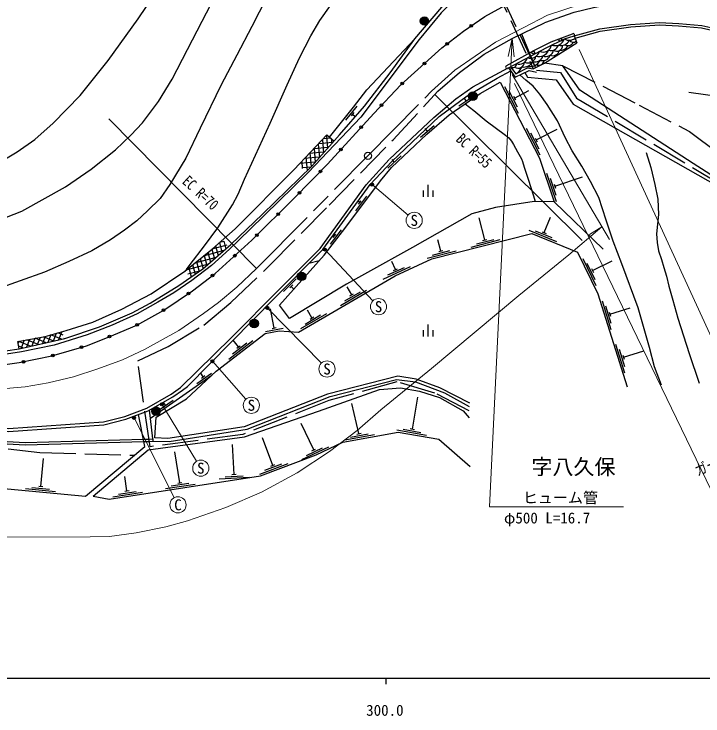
# Model space of a CAD drawing. Units: millimetres at full size, sheet at 1:1000; details may follow other scales. Extents: x 40000 to 680000, y 20000 to 380000.
# Drawn here: x 306062 to 420836, y 198715 to 315556 of the extents above; entities that cross this region are included whole.
import ezdxf
from ezdxf.enums import TextEntityAlignment as Align

# ---------------------------------------------------------------- set-up
doc = ezdxf.new("R2010")
doc.units = ezdxf.units.MM
doc.header["$LTSCALE"] = 1000
doc.linetypes.add('CHAIN', pattern=[18.5, 12, -1.5, 3.5, -1.5])
doc.linetypes.add('DASHED', pattern=[7.5, 6, -1.5])
for name, color, linetype, lineweight in [('M-BGD', 7, 'Continuous', 25), ('M-BMK', 2, 'CHAIN', 13), ('M-BMK-ROW', 30, 'DASHED', 25), ('M-BMK-SRVR', 3, 'Continuous', 25), ('M-STR-HTXT', 7, 'Continuous', 13), ('M-STR-STRC', 7, 'Continuous', 25), ('M-TTL-BAND', 7, 'Continuous', 25)]:
    doc.layers.add(name, color=color, linetype=linetype, lineweight=lineweight)
doc.layers.add('M-BMK-HTXT', color=7, linetype='Continuous')
doc.styles.add('ＭＳ ゴシック', font='')
doc.styles.get('ＭＳ ゴシック').set_extended_font_data('MS Gothic')

# ---------------------------------------------------------------- blocks, each defined once
blk = doc.blocks.new('open_arrow')
at = {"color": 0, "linetype": 'Continuous', "lineweight": -2}
blk.add_lwpolyline([(7.5, 1.25), (0, 0), (7.5, -1.25)], dxfattribs=at)

msp = doc.modelspace()

# ---------------------------------------------------------------- hatches: boundary and pattern name
at = {"layer": 'M-BGD'}
for points in [[(375125, 314398, -0.41421), (374425, 313698, -0.41421), (373725, 314398, -1)], [(383196, 301882, -0.41421), (382496, 301182, -0.41421), (381796, 301882, -1)], [(354653, 271884, -0.41421), (353953, 271184, -0.41421), (353253, 271884, -1)], [(346762, 264044, -0.41421), (346062, 263344, -0.41421), (345362, 264044, -1)], [(330418, 249448, -0.41421), (329718, 248748, -0.41421), (329018, 249448, -1)]]:
    msp.add_hatch(color=256, dxfattribs=at).paths.add_polyline_path(points)
at = {"layer": 'M-STR-STRC'}
for points in [[(365729, 286905, -1), (365692, 287403, -0.41421), (365960, 287173, -0.41421)], [(357828, 276107, -1), (357848, 276606, -0.41421), (358088, 276346, -0.41421)], [(348261, 266367, -1), (348271, 266867, -0.41421), (348516, 266612, -0.41421)], [(339105, 257516, -1), (339140, 258014, -1)], [(330638, 250355, -1), (330760, 250840, -0.41421), (330941, 250536, -0.41421)], [(325976, 248095, -1), (326136, 248569, -1)]]:
    msp.add_hatch(color=256, dxfattribs=at).paths.add_polyline_path(points)

# ---------------------------------------------------------------- linework, layer by layer
at = {"layer": 'M-BGD', "linetype": 'DASHED'}
for p, q in [((392922, 306649), (385959, 321420)), ((385649, 321294), (392534, 306461)), ((424436, 301636), (417539, 302661)), ((327616, 244786), (328533, 244813)), ((327695, 244388), (328590, 244414))]:
    msp.add_line(p, q, dxfattribs=at)
at = {"layer": 'M-BGD'}
for p, q in [((391864, 306136), (393098, 305887)), ((387771, 303518), (390066, 299075)), ((388497, 302767), (389873, 300101)), ((389452, 301572), (391845, 302808)), ((380175, 300249), (382642, 301956)), ((381409, 301103), (381054, 301609)), ((389291, 301883), (389612, 301261)), ((363145, 300233), (361266, 297894)), ((362659, 299148), (362221, 298603)), ((362440, 298875), (362919, 298491)), ((373796, 295067), (376071, 297022)), ((374934, 296044), (374543, 296500)), ((391369, 296552), (393663, 292109)), ((392094, 295801), (393471, 293136)), ((393049, 294606), (396519, 296398)), ((357431, 294635), (357621, 292460)), ((358824, 294896), (357575, 294786)), ((358120, 295360), (358306, 293238)), ((358921, 294811), (358991, 294017)), ((392888, 294917), (393209, 294295)), ((358407, 293354), (356014, 293144)), ((356742, 293909), (356937, 291681)), ((359125, 294169), (356795, 293965)), ((357690, 292538), (355233, 292323)), ((355363, 292459), (355566, 290139)), ((356052, 293184), (356252, 290902)), ((353984, 291009), (354085, 289858)), ((356973, 291722), (354453, 291502)), ((354673, 291734), (354872, 289464)), ((368355, 289876), (370539, 291933)), ((369447, 290904), (369035, 291341)), ((356256, 290907), (353672, 290681)), ((355515, 290089), (353990, 289956)), ((394766, 289078), (396364, 284340)), ((395370, 288226), (396328, 285383)), ((396133, 286901), (400777, 288467)), ((375061, 285114), (375061, 287107)), ((396022, 287232), (396245, 286569)), ((363021, 282810), (364814, 285215)), ((374261, 285114), (374261, 286160)), ((375861, 285114), (375861, 286160)), ((363677, 284192), (363382, 284412)), ((363468, 283911), (363886, 284473)), ((384469, 277963), (383531, 281643)), ((394363, 279182), (395412, 281733)), ((358770, 277248), (360620, 279609)), ((391822, 279577), (396447, 277676)), ((392861, 279475), (395636, 278334)), ((394039, 279315), (394686, 279049)), ((359243, 278338), (359674, 278889)), ((359459, 278614), (359255, 278773)), ((341540, 277089), (339003, 276409)), ((339641, 276957), (340073, 275345)), ((340271, 277504), (340703, 275891)), ((340994, 277719), (340306, 277534)), ((340988, 277725), (341333, 276437)), ((377149, 276097), (376669, 277980)), ((382195, 276764), (387040, 277999)), ((383090, 277302), (385997, 278042)), ((384130, 277876), (384808, 278049)), ((341032, 276176), (337560, 275246)), ((338372, 275900), (338813, 274252)), ((339010, 276414), (339443, 274798)), ((374875, 274898), (379720, 276133)), ((375770, 275436), (378677, 276177)), ((376810, 276011), (377488, 276184)), ((339736, 275052), (336117, 274083)), ((337094, 274871), (337553, 273159)), ((337733, 275385), (338183, 273706)), ((400798, 274837), (403010, 270353)), ((338440, 273929), (334673, 272919)), ((335817, 273841), (336243, 272253)), ((336456, 274356), (336898, 272706)), ((356875, 274477), (355159, 274013)), ((367574, 271435), (372124, 273509)), ((369600, 273018), (368978, 274383)), ((401510, 274073), (402837, 271383)), ((402442, 272861), (405713, 274474)), ((334540, 272812), (334569, 272706)), ((336977, 272760), (335042, 272242)), ((335179, 273327), (335588, 271801)), ((368360, 272123), (371089, 273367)), ((369282, 272873), (369919, 273163)), ((402287, 273174), (402597, 272547)), ((353079, 271489), (350967, 269359)), ((352483, 270462), (351990, 269965)), ((352236, 270213), (352669, 269784)), ((362314, 268826), (361558, 270122)), ((360457, 267048), (364776, 269568)), ((361170, 267811), (363761, 269323)), ((362012, 268650), (362617, 269003)), ((404023, 267827), (405513, 263054)), ((349384, 263288), (348791, 266492)), ((404607, 266961), (405501, 264098)), ((405341, 265619), (408709, 266671)), ((353834, 263184), (358153, 265703)), ((354547, 263947), (357138, 265459)), ((355691, 264962), (354935, 266257)), ((405236, 265953), (405445, 265285)), ((355389, 264785), (355994, 265138)), ((347965, 262716), (350914, 263270)), ((349040, 263223), (349728, 263352)), ((374261, 261883), (374261, 262928)), ((375061, 261883), (375061, 263876)), ((375861, 261883), (375861, 262928)), ((310398, 261731), (309904, 260508)), ((311274, 261896), (310793, 260707)), ((312686, 261130), (310946, 261833)), ((312184, 262147), (311683, 260906)), ((313975, 261418), (312176, 262145)), ((313095, 262399), (312572, 261104)), ((314231, 262124), (313365, 262474)), ((314005, 262651), (313461, 261303)), ((306899, 261078), (306767, 260752)), ((308820, 260266), (306837, 261067)), ((307774, 261242), (307236, 259912)), ((308649, 261405), (308126, 260111)), ((310109, 260554), (308206, 261322)), ((309523, 261568), (309015, 260309)), ((311397, 260842), (309576, 261578)), ((314401, 261627), (314350, 261502)), ((341870, 258134), (345827, 261190)), ((342478, 258982), (344852, 260816)), ((343481, 260137), (342592, 261289)), ((406270, 260628), (407760, 255856)), ((307531, 259978), (306845, 260255)), ((343204, 259923), (343758, 260351)), ((406854, 259763), (407748, 256899)), ((407588, 258421), (410984, 259481)), ((407483, 258755), (407692, 258087)), ((328802, 248285), (339021, 255440)), ((336522, 254057), (338979, 255777)), ((337579, 255163), (337155, 255767)), ((337292, 254962), (337865, 255363)), ((330098, 249558), (332555, 251279)), ((372421, 246480), (373343, 251769)), ((331326, 250419), (330982, 250910)), ((363531, 245709), (362313, 250741)), ((329168, 244831), (328657, 249654)), ((355987, 243000), (353896, 247410)), ((372076, 246540), (372766, 246420)), ((361178, 244672), (366098, 245565)), ((362109, 245146), (365060, 245682)), ((363187, 245647), (363875, 245771)), ((369855, 246319), (374780, 245459)), ((370891, 246442), (373847, 245927)), ((328533, 244813), (329168, 244831)), ((328590, 244414), (329211, 244432)), ((329168, 244831), (329211, 244432)), ((349157, 240427), (347436, 244991)), ((342720, 238924), (342446, 243900)), ((353985, 241387), (358503, 243529)), ((354760, 242086), (357471, 243372)), ((355670, 242850), (356303, 243150)), ((333676, 237530), (332877, 242698)), ((310525, 236919), (310958, 241553)), ((347030, 238984), (351708, 240748)), ((347860, 239617), (350667, 240676)), ((348830, 240304), (349485, 240551)), ((324882, 236171), (324509, 238585)), ((340256, 238188), (345249, 238462)), ((341238, 238542), (344234, 238707)), ((342370, 238905), (343069, 238943)), ((331297, 236556), (336238, 237319)), ((332239, 237005), (335204, 237463)), ((333330, 237477), (334022, 237584)), ((307980, 236554), (312959, 236090)), ((309004, 236760), (311991, 236481)), ((310177, 236952), (310874, 236887)), ((323445, 235646), (326410, 236104)), ((324536, 236118), (325228, 236225)), ((322503, 235196), (327444, 235960))]:
    msp.add_line(p, q, dxfattribs=at)
for points in [[(299632, 279763), (307386, 282748), (314634, 286818), (318936, 289721), (322963, 292925), (325511, 295390), (327444, 297430), (330129, 301018), (332403, 304688), (334951, 309672), (337417, 314355), (340245, 319879), (342382, 324398), (344468, 329066), (346331, 333448), (348386, 337693)], [(303201, 290627), (306592, 292602), (309512, 294668), (312589, 297384), (317107, 302000), (321734, 307815), (326730, 314738), (329403, 318757), (332324, 324091), (334638, 328940), (337086, 335092), (338369, 337912)], [(361154, 337912), (358277, 332763), (356715, 330490), (354626, 327726), (351858, 324147), (350474, 322149), (349398, 320612), (348124, 318329), (345685, 313458), (343203, 308737), (340567, 303753), (337049, 296559), (334677, 291575), (332041, 287183), (330385, 284860), (328320, 282774), (326497, 281127), (324454, 279590), (322126, 277944), (319007, 276121), (315207, 274387), (311121, 272608), (307085, 271128), (303329, 269811)], [(420681, 323217), (413638, 324707), (408965, 325053), (391930, 323430), (386158, 321500), (380766, 319322), (377201, 315733), (373550, 311316), (363820, 298376), (355082, 289191), (345321, 279696), (341957, 276439), (338971, 273708), (335673, 271206), (332700, 269156), (330046, 267580), (326557, 265667), (322422, 263768), (318234, 262146), (312768, 260426), (307324, 259307), (303304, 258699)], [(304628, 259483), (306910, 259839), (314507, 261537), (320277, 263501), (325762, 265813), (328752, 267402), (333518, 270373), (337542, 273150), (342177, 277169), (347447, 282242), (355666, 290236), (360259, 295458), (364454, 300241), (368720, 305767), (372833, 311453), (377326, 316683), (380651, 319799), (385467, 321744)], [(298224, 256647), (302528, 256947), (306918, 257526), (312366, 258665), (318116, 260331), (321656, 261732), (326535, 263791), (330995, 266279), (335773, 269478), (339559, 272347), (345692, 277899), (352748, 284880), (358290, 290583), (365994, 298990), (370523, 303794), (377351, 309932), (380960, 312722), (384520, 315173), (388462, 317315), (390974, 318427)], [(334815, 273033), (335420, 273889), (337791, 276981), (340023, 279983), (342448, 283786), (343385, 285597), (344478, 288048), (346267, 292089), (348742, 297402), (351589, 303756), (353643, 308248), (355527, 311925), (357009, 314462), (358792, 316981)], [(399397, 311921), (403636, 313084), (408759, 313841), (413588, 314160), (416793, 314007), (420645, 313647), (424130, 312870), (428774, 311651), (431251, 310839)], [(399535, 311547), (403719, 312692), (408802, 313442), (413592, 313759), (416765, 313608), (420583, 313251), (424036, 312481), (428661, 311268), (431127, 310459)], [(388071, 306911), (392657, 309487), (395545, 310905), (399117, 312287)], [(358618, 295077), (362595, 300027), (364829, 302919), (372833, 311453)], [(388445, 306604), (394797, 310004), (397765, 311426), (399397, 311921), (399832, 310741)], [(392534, 306461), (394439, 307385), (399832, 310741)], [(483134, 232389), (470694, 236910), (459394, 241993), (449596, 246146), (446606, 249092), (446946, 251462), (445870, 258108), (436302, 271206), (428278, 282077), (424333, 287382), (419222, 290650), (400347, 302876), (397495, 306961), (394439, 307385)], [(368591, 291373), (376000, 298320), (379689, 301426), (382486, 303414), (388410, 306585)], [(388445, 306604), (389565, 305021), (391864, 306136)], [(388782, 306784), (389676, 305616), (391603, 306626), (392534, 306461)], [(369008, 290996), (376892, 298509), (381528, 301962), (386534, 304907), (388809, 306090)], [(413916, 253792), (412739, 256825), (411914, 260025), (410063, 266638), (407338, 273961), (405886, 277771), (404685, 281247), (403503, 285000), (402093, 287705), (400668, 290206), (399032, 292813), (397887, 295006), (396590, 297769), (394884, 300475), (393654, 302200), (392525, 303567), (391299, 304567), (390357, 305406)], [(391175, 305802), (391604, 305068), (396394, 304587), (399216, 300579), (423285, 286911), (444833, 257866), (445901, 251116), (445510, 248636), (449386, 245267), (465997, 237884), (482103, 231755)], [(404209, 276426), (396056, 284314), (392734, 284350), (386280, 283335), (382356, 282284), (372439, 276690), (361433, 270583), (351970, 264880), (350271, 267108), (357714, 275413), (361189, 279849), (367127, 287818), (368955, 290029), (374827, 295558), (378574, 298776), (383712, 302332), (387069, 304224), (393619, 291541), (396056, 284314)], [(381211, 300601), (382648, 299479), (384723, 297807), (387933, 295377), (388491, 294925), (388929, 294386), (389255, 293821), (389935, 292621), (390615, 291433), (390756, 291010), (391061, 290070), (391773, 287895), (392094, 286838), (392627, 285307), (392871, 284348)], [(306910, 259839), (306721, 261045), (311259, 261892), (314744, 262855), (319179, 264252), (324032, 266454), (328928, 268955), (334497, 272777), (339107, 276492), (342894, 279784), (352741, 289701), (358201, 295444), (359354, 294430)], [(411392, 292535), (412152, 290030), (412841, 287180), (413304, 284717), (413427, 282185), (413088, 278962), (413201, 277518), (413448, 276133), (413930, 274696), (414342, 273366), (414753, 271909), (415154, 270256), (415801, 267909), (416664, 264922), (418545, 259075), (420221, 254099)], [(357077, 276508), (364732, 287105), (368556, 291334)], [(357497, 276370), (365418, 287193), (369008, 290996)], [(381976, 250773), (376978, 253348), (373073, 254775), (370025, 255273), (358268, 252268), (344399, 246853), (331712, 244885), (329535, 245014), (329740, 248479), (334778, 251491), (339739, 256109), (347875, 262393), (350217, 262834), (353436, 262604), (369548, 272005), (375647, 274786), (392340, 279040), (399930, 275920), (403341, 269005), (408180, 253503)], [(333823, 253365), (342218, 261660), (350269, 269749), (357077, 276508)], [(334106, 252953), (334967, 253544), (349519, 268326), (357497, 276370)], [(198946, 258351), (209952, 255838), (217811, 254350), (227841, 252605), (234670, 251670), (241007, 251016), (247849, 250416), (256407, 250027), (266645, 249777), (284152, 247265), (305146, 246048), (321028, 247172), (324694, 248099), (328426, 249521), (332492, 251845), (334106, 252953)], [(199038, 258688), (210051, 256328), (217901, 254842), (227918, 253099), (234730, 252166), (241054, 251514), (247882, 250915), (256424, 250527), (266687, 250276), (284202, 247763), (305143, 246549), (320948, 247668), (324543, 248577), (328211, 249975), (332226, 252269), (333823, 253365)], [(329211, 244432), (331887, 244390), (344929, 246474), (358734, 251868), (369805, 254712), (372941, 254335), (377771, 252497), (381905, 250247)], [(319253, 235321), (328408, 243035), (344484, 245153), (356761, 249434), (366944, 253050), (370445, 253329), (373634, 252798), (376936, 251701), (380906, 249514), (381911, 248345)], [(239806, 251140), (253325, 245833), (261990, 241546), (278278, 240342), (295502, 237418), (317985, 235319), (327855, 243572), (326808, 248905)], [(275631, 247303), (285924, 245067), (307895, 243821), (327695, 244388)], [(275716, 247694), (285978, 245464), (307900, 244221), (327625, 244786)], [(319253, 235321), (321933, 234805), (347124, 238698), (356372, 242187), (360842, 244307), (370059, 245978), (376844, 244795), (382074, 240235)]]:
    msp.add_lwpolyline(points, dxfattribs=at)
at = {"layer": 'M-BGD', "linetype": 'DASHED'}
for points in [[(397495, 306961), (410199, 300412), (418608, 295988), (425241, 291054), (427986, 287947), (424333, 287382)], [(290203, 244824), (310348, 242572), (326096, 242102)]]:
    msp.add_lwpolyline(points, dxfattribs=at)
at = {"layer": 'M-BGD'}
for centre, radius in [((374425, 314398), 700), ((382242, 313604), 225), ((378235, 310616), 225), ((397076, 311256), 225), ((392540, 309163), 225), ((374464, 307336), 225), ((370746, 303994), 225), ((382496, 301882), 700), ((367298, 300373), 225), ((363901, 296705), 225), ((360523, 293019), 225), ((357109, 289367), 225), ((353624, 285781), 225), ((350087, 282247), 225), ((346533, 278730), 225), ((342862, 275337), 225), ((339125, 272018), 225), ((353953, 271884), 700), ((335113, 269036), 225), ((330956, 266257), 225), ((346062, 264044), 700), ((326590, 263821), 225), ((321986, 261871), 225), ((317314, 260099), 225), ((312512, 258707), 225), ((307620, 257673), 225), ((329718, 249448), 700)]:
    msp.add_circle(centre, radius, dxfattribs=at)
for centre, radius, start, end in [((399199, 312077), 225, 291.1536, 111.1536), ((396188, 311952), 1662, 249.68875, 341.5329), ((397205, 311833), 1512, 252.63807, 334.5764), ((398570, 312644), 1461, 236.52056, 311.29924), ((398366, 311235), 944, 235.56507, 336.79562), ((399233, 311710), 846, 218.45034, 305.76294), ((394229, 310641), 1404, 244.38886, 349.86778), ((395532, 310755), 1275, 250.85576, 343.33135), ((396486, 310331), 963, 234.79541, 0.53931), ((396997, 311039), 1560, 267.80231, 331.38679), ((391683, 308769), 1356, 245.87976, 349.88803), ((392022, 309882), 1679, 253.91851, 342.39206), ((392949, 308840), 1244, 248.5645, 348.43044), ((393508, 310188), 1728, 253.52106, 338.36337), ((394104, 309158), 1368, 252.92757, 340.27969), ((394684, 309742), 1262, 245.81876, 350.97481), ((395807, 309792), 1172, 249.18398, 344.56499), ((389177, 307243), 612, 231.86736, 7.32869), ((390004, 307677), 1135, 240.3468, 352.63529), ((390286, 308513), 1293, 247.16084, 349.14973), ((391028, 308350), 1611, 257.94082, 335.53183), ((391970, 308745), 1949, 258.39829, 332.68573), ((393532, 307876), 841, 238.92303, 355.99315), ((388181, 306714), 225, 119.32769, 299.32769), ((388149, 307979), 2814, 302.87462, 334.65648)]:
    msp.add_arc(centre, radius, start, end, dxfattribs=at)
at = {"layer": 'M-BMK'}
msp.add_lwpolyline([(301090, 252932), (307908, 253523), (311740, 254186), (315973, 255158), (320011, 256476), (324116, 257986), (327772, 259715), (333519, 262877), (337631, 265693), (340137, 267550), (343181, 270069), (346448, 273174), (365030, 291969), (375637, 302691), (379482, 306234), (386274, 310890), (390897, 313241), (394958, 315348), (400541, 317191), (406344, 318491), (411959, 319035), (415941, 319012), (420279, 318594), (425547, 317703)], dxfattribs=at)
at = {"layer": 'M-BMK-ROW'}
for points in [[(381866, 249487), (376189, 252471), (369857, 254334), (358509, 251227), (344164, 245576), (328718, 243528), (326663, 257844), (331731, 260235), (337671, 263789), (342206, 267516), (348644, 273682), (358539, 283726), (369199, 294628), (376681, 302691), (380291, 305852), (384399, 308851), (389028, 311478), (394491, 314140), (399358, 315841), (402574, 316665), (406846, 317488), (411669, 318002), (417759, 317961), (422918, 317359)], [(390605, 312246), (393110, 306195), (397116, 305844), (399771, 301562), (423868, 287164), (445417, 257834), (446341, 251283), (445883, 248793), (449623, 245640), (474761, 234924), (482652, 232093)]]:
    msp.add_lwpolyline(points, dxfattribs=at)
at = {"layer": 'M-BMK-SRVR'}
msp.add_circle((365030, 291969), 600, dxfattribs=at)
at = {"layer": 'M-STR-HTXT'}
for p, q in [((432513, 239312), (400226, 309671)), ((405268, 278032), (389029, 305514)), ((422971, 234697), (389465, 303971)), ((376173, 302144), (400707, 277866)), ((321847, 298097), (346448, 273174)), ((365710, 287154), (371702, 282082)), ((404009, 280162), (401932, 278853)), ((357838, 276356), (365859, 267827)), ((348266, 266617), (357259, 257430)), ((339122, 257765), (344706, 251441)), ((330699, 250597), (336473, 241113)), ((326056, 248332), (332762, 235062))]:
    msp.add_line(p, q, dxfattribs=at)
for points in [[(389028, 311478), (385246, 233554), (407603, 233554)], [(290225, 228497), (318720, 228546), (321957, 228577), (326388, 229195), (331371, 230208), (334957, 231209), (341343, 233393), (347312, 235976), (353231, 239181), (358595, 242730), (363218, 246255), (367167, 249655), (375607, 256575), (390168, 268705), (398493, 275497), (404009, 280162)]]:
    msp.add_lwpolyline(points, dxfattribs=at)
for centre in [(372733, 281209), (366784, 266843), (358204, 256465), (345599, 250429), (337175, 239960), (333371, 233857)]:
    msp.add_circle(centre, 1350, dxfattribs=at)
at = {"layer": 'M-STR-STRC'}
for centre in [(365710, 287154), (357838, 276356), (348266, 266617), (339122, 257765), (330699, 250597), (326056, 248332)]:
    msp.add_circle(centre, 250, dxfattribs=at)
at = {"layer": 'M-TTL-BAND'}
for p, q in [((40000, 205000), (579000, 205000)), ((368000, 205000), (368000, 204000))]:
    msp.add_line(p, q, dxfattribs=at)

# ---------------------------------------------------------------- block references
at = {"layer": 'M-STR-HTXT', "xscale": 400, "yscale": 400, "rotation": 267.2}
msp.add_blockref('open_arrow', (389028, 311478), dxfattribs=at)

# ---------------------------------------------------------------- texts
at = {"layer": 'M-BMK-HTXT', "style": 'ＭＳ ゴシック'}
msp.add_text('字八久保', height=2566, dxfattribs=at).set_placement((399265, 240190), align=Align.MIDDLE_CENTER)
at = {"layer": 'M-STR-HTXT', "style": 'ＭＳ ゴシック', "width": 0.8}
for s, rotation, p in [('BC R=55', 316.465, (381699, 291743)), ('EC R=70', 317.443, (336158, 284721)), ('ガードレール', 23.037, (425676, 240475))]:
    msp.add_text(s, height=1833, rotation=rotation, dxfattribs=at).set_placement(p, align=Align.BOTTOM_CENTER)
at = {"layer": 'M-STR-HTXT', "style": 'ＭＳ ゴシック'}
for s, p in [('S', (372733, 281209)), ('S', (366784, 266843)), ('S', (358204, 256465)), ('S', (345599, 250429)), ('S', (337175, 239960)), ('C', (333371, 233857))]:
    msp.add_text(s, height=1833, dxfattribs=at).set_placement(p, align=Align.MIDDLE_CENTER)
for s, p in [('  ヒューム管', (388346, 233583)), ('φ500 L=16.7', (387686, 230208))]:
    msp.add_text(s, height=1833, dxfattribs=at).set_placement(p, align=Align.BOTTOM_LEFT)
at = {"layer": 'M-TTL-BAND', "style": 'ＭＳ ゴシック'}
msp.add_text('300.0', height=1833, dxfattribs=at).set_placement((367844, 198195), align=Align.BOTTOM_CENTER)

doc.saveas('drawing.dxf')
